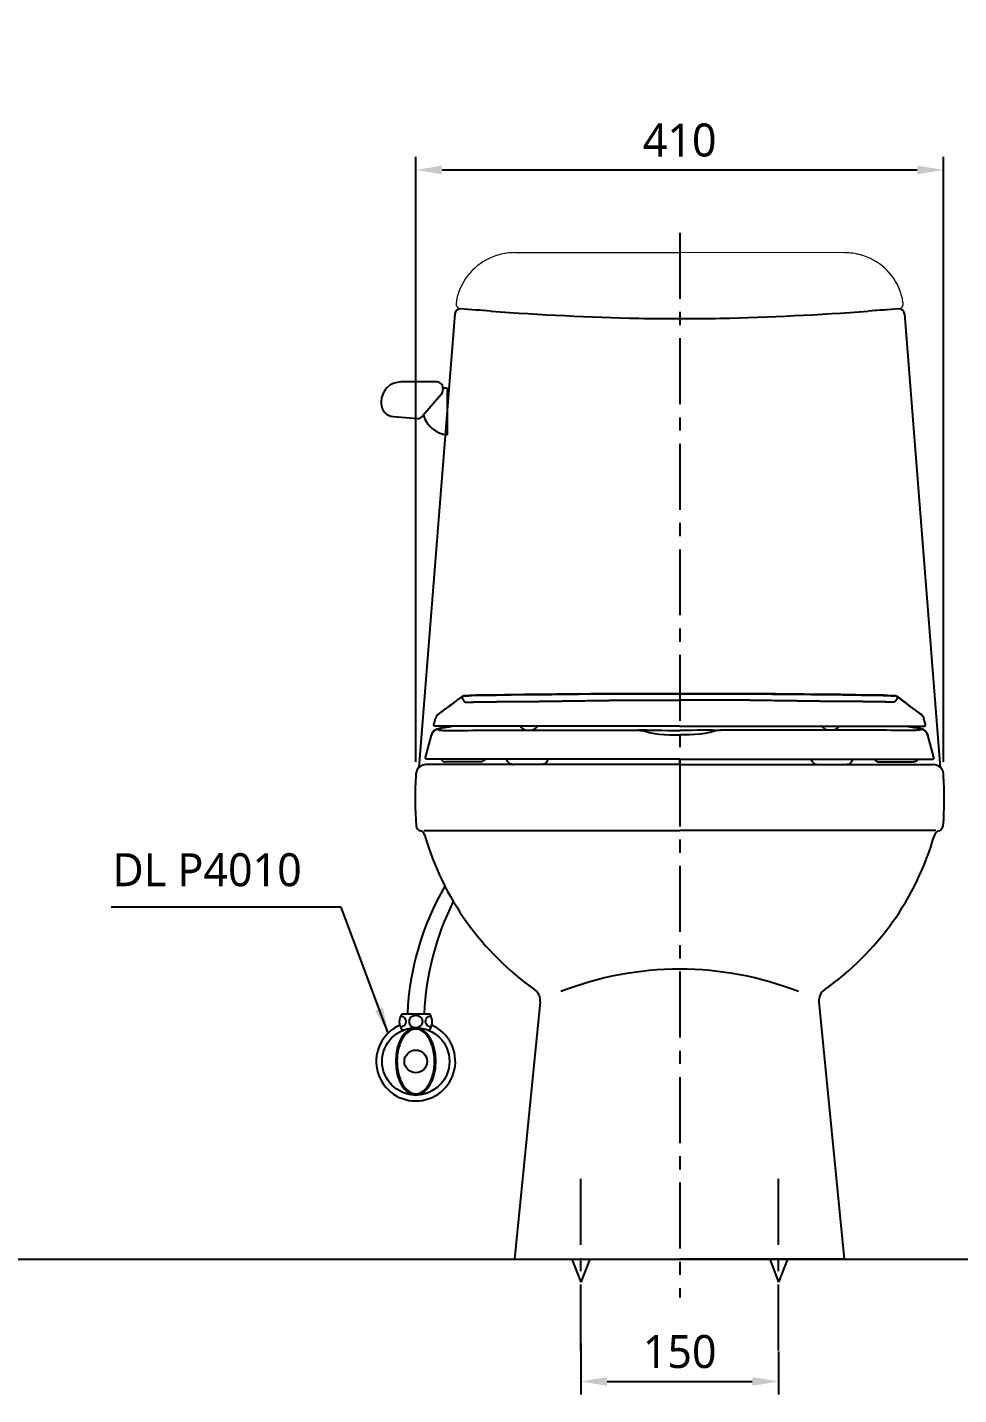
# Model space of a CAD drawing. Extents: x 2336 to 4524, y -14 to 2197.
# Drawn here: x 3430 to 4136, y 55 to 1091 of the extents above; entities that cross this region are included whole.
import ezdxf

# ---------------------------------------------------------------- set-up
doc = ezdxf.new("R2010")
doc.units = 0
doc.header["$LTSCALE"] = 20
doc.header["$MEASUREMENT"] = 0
doc.linetypes.add('CENTER', pattern=[2, 1.25, -0.25, 0.25, -0.25])
doc.layers.get('0').update_dxf_attribs({"linetype": 'CONTINUOUS'})
doc.layers.get('DEFPOINTS').update_dxf_attribs({"linetype": 'CONTINUOUS'})
for name, color, linetype in [('2', 2, 'CONTINUOUS'), ('3', 3, 'CONTINUOUS'), ('4', 4, 'CONTINUOUS'), ('6', 6, 'CONTINUOUS'), ('CEN', 1, 'CENTER'), ('CENTER', 2, 'CENTER'), ('FAUCET', 4, 'CONTINUOUS')]:
    doc.layers.add(name, color=color, linetype=linetype)
doc.styles.add('GHS', font='romans', dxfattribs={"bigfont": 'ghs'})
doc.styles.get("Standard").update_dxf_attribs({"font": 'NanumGothic.ttf'})
doc.dimstyles.new('ISO-25', dxfattribs={"dimtxt": 15, "dimasz": 15, "dimexe": 5, "dimexo": 0.625, "dimgap": 3, "dimtad": 1, "dimtxsty": 'Standard', "dimcen": 2.5, "dimadec": 0, "dimazin": 0, "dimtfac": 1, "dimtmove": 0, "dimatfit": 3, "dimfxl": 0, "dimarcsym": 0})
doc.dimstyles.get("Standard").update_dxf_attribs({"dimtxt": 0.18, "dimasz": 0.18, "dimexe": 0.18, "dimexo": 0.0625, "dimgap": 0.09, "dimtad": 0, "dimtih": 1, "dimtoh": 1, "dimdec": 4, "dimzin": 0, "dimdsep": 46, "dimtxsty": 'Standard', "dimcen": 0.09, "dimadec": 0, "dimazin": 0, "dimtfac": 1, "dimtdec": 4, "dimtofl": 0, "dimtmove": 0, "dimatfit": 3, "dimfxl": 0, "dimtolj": 1, "dimtzin": 0, "dimarcsym": 0})

# ---------------------------------------------------------------- blocks, each defined once
blk = doc.blocks.new('*D17')
at = {"color": 3, "lineweight": -2}
for p, q in [((3849.5, 93.9), (3849.5, 55.1)), ((3999.5, 87.7), (3999.5, 55.1)), ((3869.5, 65.1), (3979.5, 65.1))]:
    blk.add_line(p, q, dxfattribs=at)
at = {"color": 3}
for points in [[(3869.5, 68.4), (3869.5, 61.7), (3849.5, 65.1)], [(3979.5, 68.4), (3979.5, 61.7), (3999.5, 65.1)]]:
    blk.add_solid(points, dxfattribs=at)
at = {"layer": 'DEFPOINTS', "color": 0}
for p in [(3849.5, 103.9), (3999.5, 97.7), (3999.5, 65.1)]:
    blk.add_point(p, dxfattribs=at)
at = {"color": 2, "insert": (3924.5, 87.6), "char_height": 25, "attachment_point": 5}
blk.add_mtext('\\A1;150', dxfattribs=at)
blk = doc.blocks.new('*D23')
at = {"layer": '3', "color": 3, "lineweight": -2}
for p, q in [((3724.5, 534.7), (3724.5, 993.4)), ((4124.5, 534.7), (4124.5, 993.4)), ((3744.5, 983.4), (4104.5, 983.4))]:
    blk.add_line(p, q, dxfattribs=at)
at = {"layer": '3', "color": 3}
for points in [[(3744.5, 986.7), (3744.5, 980.1), (3724.5, 983.4)], [(4104.5, 986.7), (4104.5, 980.1), (4124.5, 983.4)]]:
    blk.add_solid(points, dxfattribs=at)
at = {"layer": 'DEFPOINTS', "color": 0}
for p in [(4124.5, 983.4), (3724.5, 524.7), (4124.5, 524.7)]:
    blk.add_point(p, dxfattribs=at)
at = {"layer": '3', "color": 2, "insert": (3924.5, 1005.9), "char_height": 25, "attachment_point": 5}
blk.add_mtext('\\A1;410', dxfattribs=at)

msp = doc.modelspace()

# ---------------------------------------------------------------- linework, layer by layer
at = {"linetype": 'Continuous', "lineweight": 0}
for p in [(3799.4, 920.7), (4049.5, 920.6)]:
    msp.add_line(p, (3924.5, 920.7), dxfattribs=at)
for p, q in [((3754.2, 874.4), (3726.9, 530.4)), ((4094.8, 874.4), (4122, 530.5)), ((3924.5, 532.7), (3732.5, 532.7)), ((3924.5, 532.7), (4116.5, 532.7)), ((3730.5, 482.7), (3924.5, 482.7)), ((4118.5, 482.7), (3924.5, 482.7)), ((3799.5, 157.7), (3818.9, 352.8)), ((4049.5, 157.7), (4030.1, 352.8)), ((3799.5, 157.7), (3924.5, 157.7)), ((3842.7, 157.7), (3849.5, 140.4)), ((3856.3, 157.7), (3849.5, 140.4)), ((4049.5, 157.7), (3924.5, 157.7)), ((3992.7, 157.7), (3999.5, 140.4)), ((4006.3, 157.7), (3999.5, 140.4))]:
    msp.add_line(p, q)
at = {"color": 2}
for p, q in [((3924.5, 586.4), (3924.5, 586.4)), ((3924.5, 581.8), (3924.5, 581.6))]:
    msp.add_line(p, q, dxfattribs=at)
for points in [[(3741, 570.3), (3741.3, 570.6), (3741.7, 570.9), (3742.1, 571.2), (3742.8, 571.7), (3743.7, 572.3), (3744.8, 573.2), (3746.1, 574.1), (3747.5, 575.2), (3749.1, 576.3), (3751, 577.8), (3753, 579.3), (3755.1, 580.8), (3757.2, 582.4), (3759.2, 583.8)], [(3759.3, 583.9), (3757.9, 582.9), (3756.5, 581.9), (3755.2, 580.9), (3753.9, 579.9), (3752.6, 579), (3751.3, 578), (3750.9, 577.7), (3750.5, 577.4), (3750.1, 577.1), (3749.7, 576.8), (3749.4, 576.6), (3749.2, 576.5), (3748.9, 576.3), (3748.6, 576), (3748.3, 575.8), (3748.1, 575.6), (3747.9, 575.5), (3747.6, 575.2), (3747.2, 574.9), (3746.8, 574.6), (3746.3, 574.3), (3745.8, 573.9), (3745.2, 573.5), (3744.8, 573.1), (3744.5, 572.9), (3744.3, 572.8), (3744, 572.5), (3743.6, 572.3), (3743.3, 572.1), (3743, 571.8), (3742.7, 571.6), (3742.6, 571.5), (3742.5, 571.5), (3742.4, 571.4), (3742.4, 571.3), (3742.3, 571.3), (3742.2, 571.2), (3742.1, 571.2), (3742.1, 571.2), (3742, 571.1), (3742, 571.1), (3741.9, 571), (3741.9, 571), (3741.9, 571), (3741.8, 571), (3741.8, 570.9), (3741.8, 570.9), (3741.8, 570.9), (3741.7, 570.9), (3741.7, 570.9), (3741.7, 570.8), (3741.7, 570.8), (3741.7, 570.8), (3741.7, 570.8)], [(3759.3, 583.9), (3759.2, 583.8)], [(3759.3, 583.9), (3759.5, 583.4), (3759.7, 582.9), (3759.9, 582.4), (3760.2, 582), (3760.3, 581.7), (3760.6, 581.4), (3760.8, 581.1), (3760.9, 580.9), (3761, 580.8), (3761.2, 580.7), (3761.3, 580.5), (3761.4, 580.4), (3761.5, 580.4), (3761.5, 580.3), (3761.6, 580.3), (3761.6, 580.3), (3761.7, 580.2), (3761.7, 580.2), (3761.8, 580.2), (3761.9, 580.1), (3761.9, 580.1), (3762, 580.1), (3762.1, 580), (3762.2, 580), (3762.3, 580), (3762.4, 580), (3762.5, 580), (3762.6, 580), (3762.6, 580), (3762.7, 580), (3762.8, 580), (3762.9, 580), (3763.1, 580), (3763.3, 580), (3763.4, 580), (3763.6, 580), (3763.7, 580), (3763.9, 580), (3764, 580), (3764, 580), (3764.1, 580), (3764.2, 580), (3764.2, 580), (3764.3, 580), (3764.4, 580.1), (3764.5, 580.1), (3764.6, 580.1), (3764.6, 580.1), (3764.6, 580.1), (3764.7, 580.1), (3764.7, 580.1), (3764.8, 580.1), (3764.8, 580.1), (3764.9, 580.1), (3765, 580.1), (3765.1, 580.1), (3765.3, 580.1), (3765.4, 580.1), (3765.5, 580.1), (3765.5, 580.1), (3765.6, 580.1), (3765.7, 580.1), (3765.8, 580.1), (3765.9, 580.1), (3766, 580.1), (3766.1, 580.1), (3766.2, 580.1), (3766.3, 580.1), (3766.4, 580.1), (3766.4, 580.1), (3766.5, 580.1), (3767.4, 580.1), (3767.5, 580.1), (3767.6, 580.1), (3767.7, 580.1), (3767.9, 580.1), (3768, 580.1), (3768.2, 580.1), (3768.3, 580.2), (3768.5, 580.2), (3768.7, 580.2), (3768.9, 580.2), (3769, 580.2), (3769.2, 580.2), (3769.3, 580.2), (3769.4, 580.2), (3769.7, 580.2), (3769.9, 580.2), (3770.1, 580.2), (3770.3, 580.2), (3770.4, 580.2), (3770.6, 580.2), (3770.8, 580.2), (3771.1, 580.2), (3771.4, 580.2), (3771.7, 580.2), (3771.9, 580.2), (3772.2, 580.2), (3772.4, 580.2), (3772.6, 580.2), (3773.2, 580.2), (3773.5, 580.2), (3773.5, 580.2), (3773.6, 580.2), (3773.6, 580.2), (3773.6, 580.2), (3773.6, 580.2), (3773.7, 580.2), (3773.7, 580.2), (3773.8, 580.2), (3773.8, 580.2), (3773.9, 580.2), (3774, 580.2), (3774.2, 580.2), (3774.3, 580.2), (3774.4, 580.2), (3774.5, 580.2), (3774.6, 580.2), (3774.7, 580.2), (3774.8, 580.2), (3774.9, 580.2), (3775, 580.2), (3775.1, 580.2), (3775.4, 580.2), (3775.5, 580.2), (3775.6, 580.2), (3775.7, 580.2), (3775.8, 580.2), (3776, 580.3), (3776.1, 580.3), (3776.2, 580.3), (3777.6, 580.3), (3779.3, 580.3), (3779.6, 580.3), (3779.9, 580.3), (3780.2, 580.3), (3780.6, 580.3), (3780.9, 580.3), (3781.2, 580.3), (3781.6, 580.3), (3782.7, 580.3), (3783.2, 580.3), (3783.3, 580.3), (3783.4, 580.3), (3783.4, 580.3), (3783.5, 580.3), (3783.6, 580.3), (3783.6, 580.3), (3783.8, 580.3), (3784.1, 580.3), (3784.4, 580.3), (3784.8, 580.3), (3785.4, 580.3), (3786, 580.4), (3786.7, 580.4), (3787.5, 580.4), (3788.5, 580.4), (3789.5, 580.4), (3790.7, 580.4), (3792, 580.4), (3793.9, 580.4), (3795.8, 580.4), (3797.6, 580.5), (3799.3, 580.5), (3801, 580.5), (3802.6, 580.5), (3804, 580.5), (3805.4, 580.5), (3806.7, 580.5)], [(3762, 584.7), (3761.7, 584.7)], [(3761.8, 584.7), (3764.2, 584.9), (3767, 585), (3769.9, 585.2), (3772.7, 585.2)], [(3924.5, 586.4), (3919.5, 586.4), (3914.1, 586.4), (3908.5, 586.4), (3902.5, 586.4), (3896.3, 586.4), (3889.7, 586.3), (3882.9, 586.3), (3875.5, 586.3), (3867.8, 586.2), (3859.8, 586.2), (3857, 586.2), (3854.2, 586.1), (3851.4, 586.1), (3848.1, 586.1), (3844.8, 586.1), (3841.5, 586), (3838.3, 586), (3831.3, 586), (3824.6, 585.9), (3818.2, 585.8), (3812.1, 585.7), (3806.3, 585.7), (3800.8, 585.6), (3795.6, 585.5), (3791.2, 585.5), (3787, 585.4), (3783, 585.4), (3779.3, 585.3), (3775.9, 585.2), (3772.7, 585.2)], [(3772.7, 585.2), (3779.2, 585.3), (3785.4, 585.4), (3791.3, 585.5), (3796.9, 585.6), (3802.2, 585.7), (3807.2, 585.7), (3811.8, 585.8), (3816.2, 585.8), (3820.2, 585.9), (3824, 585.9), (3827.5, 585.9), (3830.7, 586), (3833.7, 586), (3835.8, 586), (3837.7, 586), (3839.6, 586.1), (3841.8, 586.1), (3844.8, 586.1), (3848.1, 586.1), (3851.7, 586.2), (3855.6, 586.2), (3859.8, 586.2), (3864.3, 586.2), (3869, 586.3), (3874, 586.3), (3879.3, 586.3), (3885, 586.3), (3890.9, 586.4), (3897.2, 586.4), (3903.8, 586.4), (3910.7, 586.4), (3917.9, 586.4), (3924.5, 586.4)], [(3772.7, 585.2), (3772.7, 585.2)], [(3772.7, 585.2), (3772.7, 585.2), (3772.7, 585.2)], [(3806.7, 580.5), (3808.6, 580.6), (3810.6, 580.6), (3812.7, 580.6), (3815.8, 580.6), (3816.1, 580.6), (3816.5, 580.6), (3816.8, 580.6), (3817.2, 580.6), (3817.6, 580.6), (3818, 580.6), (3818.3, 580.7), (3819.9, 580.7), (3821.4, 580.7), (3823, 580.7), (3823.9, 580.7), (3824.6, 580.7), (3825.2, 580.7), (3825.6, 580.7), (3826, 580.7), (3826.5, 580.7), (3827, 580.7), (3827.6, 580.7), (3828.2, 580.7), (3828.8, 580.7), (3829.2, 580.7), (3829.5, 580.8), (3829.9, 580.8), (3830.3, 580.8), (3830.7, 580.8), (3831.1, 580.8), (3831.3, 580.8), (3831.6, 580.8), (3832, 580.8), (3832.3, 580.8), (3832.7, 580.8), (3832.9, 580.8), (3833.2, 580.8), (3833.4, 580.8), (3833.7, 580.8), (3834.1, 580.8), (3834.3, 580.8), (3834.6, 580.8), (3835.2, 580.8), (3835.8, 580.9), (3836.4, 580.9), (3836.9, 580.9), (3837.2, 580.9), (3837.5, 580.9), (3837.9, 580.9), (3838.3, 580.9), (3838.8, 580.9), (3839.4, 580.9), (3840, 580.9), (3840.4, 580.9), (3840.7, 580.9), (3841.1, 580.9), (3841.6, 581), (3842.1, 581), (3842.4, 581), (3842.8, 581), (3843.2, 581), (3843.8, 581), (3844.4, 581), (3844.9, 581), (3845.4, 581), (3845.7, 581), (3846, 581), (3846.1, 581), (3846.3, 581), (3846.3, 581), (3846.6, 581), (3846.9, 581), (3847.2, 581), (3848.4, 581.1), (3849.7, 581.1), (3851.1, 581.1), (3852.7, 581.1), (3854.5, 581.2), (3855.6, 581.2), (3856.7, 581.2), (3857.8, 581.2), (3858.8, 581.2), (3859.9, 581.2), (3863.2, 581.3), (3866.5, 581.3), (3869.4, 581.3), (3870.6, 581.3), (3870.9, 581.3), (3871.4, 581.4), (3872.1, 581.4), (3872.7, 581.4), (3877.2, 581.4), (3881.5, 581.4), (3885.8, 581.5), (3890, 581.5), (3894.1, 581.5), (3898, 581.5), (3901.9, 581.6), (3906.2, 581.6), (3910.3, 581.6), (3914.2, 581.6), (3917.8, 581.6), (3921.3, 581.6), (3924.5, 581.6)], [(3924.5, 586.4), (3929.5, 586.4), (3934.8, 586.4), (3940.5, 586.4), (3946.4, 586.4), (3952.7, 586.4), (3959.2, 586.3), (3966.1, 586.3), (3973.4, 586.3), (3981.1, 586.2), (3989.2, 586.2), (3991.9, 586.2), (3994.7, 586.1), (3997.6, 586.1), (4000.9, 586.1), (4004.2, 586.1), (4007.4, 586), (4010.6, 586), (4017.6, 586), (4024.4, 585.9), (4030.8, 585.8), (4036.9, 585.7), (4042.6, 585.7), (4048.1, 585.6), (4053.3, 585.5), (4057.8, 585.5), (4062, 585.4), (4066, 585.4), (4069.7, 585.3), (4073.1, 585.2), (4076.3, 585.2)], [(4076.2, 585.2), (4069.8, 585.3), (4063.6, 585.4), (4057.7, 585.5), (4052.1, 585.6), (4046.7, 585.7), (4041.8, 585.7), (4037.2, 585.8), (4032.8, 585.8), (4028.7, 585.9), (4024.9, 585.9), (4021.4, 585.9), (4018.2, 586), (4015.3, 586), (4013.2, 586), (4011.3, 586), (4009.3, 586.1), (4007.2, 586.1), (4004.2, 586.1), (4000.8, 586.1), (3997.2, 586.2), (3993.3, 586.2), (3989.1, 586.2), (3984.7, 586.2), (3980, 586.3), (3975, 586.3), (3969.7, 586.3), (3964, 586.3), (3958, 586.4), (3951.7, 586.4), (3945.1, 586.4), (3938.2, 586.4), (3931.1, 586.4), (3924.5, 586.4)], [(4042.3, 580.5), (4040.4, 580.6), (4038.4, 580.6), (4036.2, 580.6), (4033.2, 580.6), (4032.8, 580.6), (4032.5, 580.6), (4032.1, 580.6), (4031.7, 580.6), (4031.4, 580.6), (4031, 580.6), (4030.6, 580.7), (4029, 580.7), (4027.5, 580.7), (4026, 580.7), (4025.1, 580.7), (4024.3, 580.7), (4023.8, 580.7), (4023.3, 580.7), (4022.9, 580.7), (4022.5, 580.7), (4022, 580.7), (4021.4, 580.7), (4020.7, 580.7), (4020.2, 580.7), (4019.8, 580.7), (4019.5, 580.8), (4019.1, 580.8), (4018.6, 580.8), (4018.2, 580.8), (4017.9, 580.8), (4017.6, 580.8), (4017.3, 580.8), (4017, 580.8), (4016.6, 580.8), (4016.3, 580.8), (4016, 580.8), (4015.8, 580.8), (4015.5, 580.8), (4015.2, 580.8), (4014.9, 580.8), (4014.7, 580.8), (4014.3, 580.8), (4013.8, 580.8), (4013.2, 580.9), (4012.6, 580.9), (4012.1, 580.9), (4011.8, 580.9), (4011.4, 580.9), (4011.1, 580.9), (4010.6, 580.9), (4010.1, 580.9), (4009.5, 580.9), (4009, 580.9), (4008.6, 580.9), (4008.3, 580.9), (4007.9, 580.9), (4007.4, 581), (4006.8, 581), (4006.5, 581), (4006.2, 581), (4005.8, 581), (4005.2, 581), (4004.6, 581), (4004, 581), (4003.6, 581), (4003.2, 581), (4003, 581), (4002.8, 581), (4002.7, 581), (4002.7, 581), (4002.4, 581), (4002, 581), (4001.7, 581), (4000.6, 581.1), (3999.3, 581.1), (3997.8, 581.1), (3996.2, 581.1), (3994.4, 581.2), (3993.4, 581.2), (3992.3, 581.2), (3991.2, 581.2), (3990.1, 581.2), (3989.1, 581.2), (3985.7, 581.3), (3982.4, 581.3), (3979.6, 581.3), (3978.3, 581.3), (3978.1, 581.3), (3977.5, 581.4), (3976.9, 581.4), (3976.2, 581.4), (3971.8, 581.4), (3967.4, 581.4), (3963.2, 581.5), (3959, 581.5), (3954.9, 581.5), (3950.9, 581.5), (3947.1, 581.6), (3942.8, 581.6), (3938.7, 581.6), (3934.8, 581.6), (3931.1, 581.6), (3927.7, 581.6), (3924.5, 581.6)], [(4089.6, 583.9), (4089.4, 583.4), (4089.2, 582.9), (4089, 582.4), (4088.8, 582), (4088.6, 581.7), (4088.4, 581.4), (4088.2, 581.1), (4088.1, 580.9), (4087.9, 580.8), (4087.8, 580.7), (4087.7, 580.5), (4087.6, 580.4), (4087.5, 580.4), (4087.4, 580.3), (4087.4, 580.3), (4087.3, 580.3), (4087.3, 580.2), (4087.2, 580.2), (4087.2, 580.2), (4087.1, 580.1), (4087, 580.1), (4086.9, 580.1), (4086.8, 580), (4086.8, 580), (4086.7, 580), (4086.6, 580), (4086.5, 580), (4086.4, 580), (4086.3, 580), (4086.2, 580), (4086.1, 580), (4086, 580), (4085.9, 580), (4085.7, 580), (4085.5, 580), (4085.4, 580), (4085.2, 580), (4085, 580), (4085, 580), (4084.9, 580), (4084.9, 580), (4084.8, 580), (4084.7, 580), (4084.6, 580), (4084.5, 580.1), (4084.4, 580.1), (4084.4, 580.1), (4084.3, 580.1), (4084.3, 580.1), (4084.3, 580.1), (4084.2, 580.1), (4084.2, 580.1), (4084.1, 580.1), (4084, 580.1), (4083.9, 580.1), (4083.8, 580.1), (4083.7, 580.1), (4083.6, 580.1), (4083.5, 580.1), (4083.4, 580.1), (4083.3, 580.1), (4083.2, 580.1), (4083.1, 580.1), (4083, 580.1), (4082.9, 580.1), (4082.8, 580.1), (4082.7, 580.1), (4082.7, 580.1), (4082.6, 580.1), (4082.5, 580.1), (4082.4, 580.1), (4081.6, 580.1), (4081.4, 580.1), (4081.3, 580.1), (4081.2, 580.1), (4081.1, 580.1), (4080.9, 580.1), (4080.8, 580.1), (4080.6, 580.2), (4080.4, 580.2), (4080.3, 580.2), (4080.1, 580.2), (4079.9, 580.2), (4079.8, 580.2), (4079.7, 580.2), (4079.5, 580.2), (4079.3, 580.2), (4079.1, 580.2), (4078.9, 580.2), (4078.7, 580.2), (4078.5, 580.2), (4078.3, 580.2), (4078.2, 580.2), (4077.9, 580.2), (4077.6, 580.2), (4077.3, 580.2), (4077, 580.2), (4076.8, 580.2), (4076.6, 580.2), (4076.4, 580.2), (4075.7, 580.2), (4075.5, 580.2), (4075.4, 580.2), (4075.4, 580.2), (4075.4, 580.2), (4075.3, 580.2), (4075.3, 580.2), (4075.3, 580.2), (4075.2, 580.2), (4075.2, 580.2), (4075.1, 580.2), (4075, 580.2), (4074.9, 580.2), (4074.8, 580.2), (4074.7, 580.2), (4074.6, 580.2), (4074.5, 580.2), (4074.4, 580.2), (4074.3, 580.2), (4074.2, 580.2), (4074.1, 580.2), (4074, 580.2), (4073.8, 580.2), (4073.6, 580.2), (4073.4, 580.2), (4073.3, 580.2), (4073.2, 580.2), (4073.1, 580.2), (4073, 580.3), (4072.9, 580.3), (4072.8, 580.3), (4071.3, 580.3), (4069.6, 580.3), (4069.3, 580.3), (4069, 580.3), (4068.7, 580.3), (4068.4, 580.3), (4068, 580.3), (4067.7, 580.3), (4067.4, 580.3), (4066.2, 580.3), (4065.7, 580.3), (4065.6, 580.3), (4065.6, 580.3), (4065.5, 580.3), (4065.4, 580.3), (4065.4, 580.3), (4065.3, 580.3), (4065.1, 580.3), (4064.9, 580.3), (4064.5, 580.3), (4064.1, 580.3), (4063.6, 580.3), (4063, 580.4), (4062.3, 580.4), (4061.4, 580.4), (4060.5, 580.4), (4059.4, 580.4), (4058.2, 580.4), (4056.9, 580.4), (4055, 580.4), (4053.2, 580.4), (4051.4, 580.5), (4049.6, 580.5), (4047.9, 580.5), (4046.4, 580.5), (4044.9, 580.5), (4043.5, 580.5), (4042.3, 580.5)], [(4076.3, 585.2), (4076.2, 585.2)], [(4087.2, 584.7), (4084.7, 584.9), (4081.9, 585), (4079.1, 585.2), (4076.3, 585.2)], [(4076.3, 585.2), (4076.3, 585.2), (4076.3, 585.2)], [(4087, 584.7), (4087.3, 584.7)], [(4089.6, 583.9), (4089.8, 583.8)], [(4089.6, 583.9), (4091, 582.9), (4092.4, 581.9), (4093.8, 580.9), (4095.1, 579.9), (4096.4, 579), (4097.7, 578), (4098.1, 577.7), (4098.5, 577.4), (4098.9, 577.1), (4099.3, 576.8), (4099.5, 576.6), (4099.7, 576.5), (4100, 576.3), (4100.4, 576), (4100.6, 575.8), (4100.9, 575.6), (4101, 575.5), (4101.4, 575.2), (4101.8, 574.9), (4102.2, 574.6), (4102.7, 574.3), (4103.1, 573.9), (4103.7, 573.5), (4104.2, 573.1), (4104.5, 572.9), (4104.6, 572.8), (4105, 572.5), (4105.3, 572.3), (4105.6, 572.1), (4106, 571.8), (4106.2, 571.6), (4106.3, 571.5), (4106.4, 571.5), (4106.5, 571.4), (4106.6, 571.3), (4106.7, 571.3), (4106.7, 571.2), (4106.8, 571.2), (4106.9, 571.2), (4106.9, 571.1), (4107, 571.1), (4107, 571), (4107.1, 571), (4107.1, 571), (4107.1, 571), (4107.1, 570.9), (4107.2, 570.9), (4107.2, 570.9), (4107.2, 570.9), (4107.3, 570.9), (4107.3, 570.8), (4107.3, 570.8), (4107.3, 570.8), (4107.3, 570.8)], [(4107.9, 570.3), (4107.6, 570.6), (4107.3, 570.9), (4106.8, 571.2), (4106.2, 571.7), (4105.3, 572.3), (4104.2, 573.2), (4102.9, 574.1), (4101.4, 575.2), (4099.9, 576.3), (4098, 577.8), (4096, 579.3), (4093.9, 580.8), (4091.8, 582.4), (4089.8, 583.8)], [(3741.7, 570.8), (3741, 570.3), (3740.4, 569.6), (3740.1, 569.3)], [(3740.4, 569.6), (3740.4, 569.6), (3740.7, 570), (3741, 570.3), (3741, 570.3)], [(4107.3, 570.8), (4108, 570.3), (4108.6, 569.6), (4108.8, 569.3)], [(4108.6, 569.6), (4108.6, 569.6), (4108.3, 570), (4108, 570.3), (4107.9, 570.3)], [(3741.6, 559.7), (3740.8, 559.5), (3739.9, 559.2), (3739.1, 558.8), (3738.3, 558.2), (3737.7, 557.5), (3737.1, 556.7), (3736.7, 555.9), (3736.4, 555)], [(3736.5, 555.1), (3736.6, 555.2), (3736.9, 556), (3737.2, 556.7), (3737.6, 557.3), (3738.1, 557.8), (3738.5, 558.3), (3738.9, 558.6), (3739.3, 558.9), (3739.7, 559.1), (3740, 559.2), (3740.3, 559.4), (3740.6, 559.5), (3741.1, 559.6), (3741.6, 559.8), (3742.1, 559.9), (3742.7, 560), (3742.9, 560.1)], [(3738.2, 563), (3738.3, 563.2), (3738.3, 563.4), (3738.4, 563.6), (3738.4, 563.7), (3738.5, 563.9), (3738.5, 564.1), (3738.6, 564.2), (3738.6, 564.4), (3738.7, 564.6), (3738.7, 564.7), (3738.7, 564.8), (3738.7, 564.9), (3738.7, 564.9), (3738.8, 565), (3738.8, 565), (3738.8, 565), (3738.8, 565.1), (3738.8, 565.1), (3738.9, 565.3), (3738.9, 565.5), (3738.9, 565.7), (3739, 565.9), (3739.1, 566.1), (3739.1, 566.4), (3739.2, 566.7), (3739.3, 567), (3739.4, 567.3), (3739.4, 567.5)], [(3738.7, 561.9), (3738.5, 562.1), (3738.3, 562.4), (3738.2, 562.7), (3738.2, 563.1)], [(3924.5, 561.8), (3920, 561.8), (3915.9, 561.8), (3912, 561.8), (3908.5, 561.8), (3905.3, 561.8), (3902.3, 561.8), (3899.7, 561.8), (3897.5, 561.8), (3895.6, 561.8), (3893.9, 561.8), (3892.1, 561.8), (3890.4, 561.8), (3888.6, 561.8), (3882.5, 561.8), (3876.4, 561.8), (3870.3, 561.8), (3864.4, 561.8), (3858.6, 561.8), (3852.9, 561.8), (3847.4, 561.8), (3842, 561.8), (3836.8, 561.8), (3831.8, 561.8), (3827, 561.8), (3822.4, 561.8), (3818, 561.8), (3813.7, 561.8), (3809.6, 561.8), (3805.6, 561.8), (3801.7, 561.8), (3796.7, 561.8), (3791.9, 561.8), (3787.4, 561.8), (3782.7, 561.8), (3778.3, 561.8), (3774, 561.8), (3770.1, 561.8), (3766.3, 561.8), (3762.8, 561.8), (3759.5, 561.8), (3756.5, 561.8), (3753.7, 561.8), (3751.2, 561.8), (3749, 561.8), (3747, 561.8), (3745.5, 561.8), (3744.2, 561.8), (3743, 561.8), (3742.2, 561.8), (3741.6, 561.8), (3741.1, 561.8), (3740.4, 561.8), (3739.8, 561.8), (3739.4, 561.8), (3739.3, 561.8), (3739.3, 561.8), (3739.2, 561.8), (3739.1, 561.8), (3739.1, 561.8), (3739.1, 561.8), (3739, 561.8), (3739, 561.8), (3739, 561.8), (3738.9, 561.8), (3738.9, 561.8), (3738.9, 561.8), (3738.8, 561.9), (3738.8, 561.9), (3738.7, 561.9)], [(3739.5, 567.7), (3739.5, 567.6), (3739.5, 567.6), (3739.5, 567.6), (3739.4, 567.5), (3739.4, 567.5), (3739.4, 567.5), (3739.4, 567.5), (3739.4, 567.5), (3739.4, 567.5), (3739.4, 567.5), (3739.4, 567.5), (3739.4, 567.5), (3739.4, 567.5), (3739.4, 567.5), (3739.4, 567.5), (3739.4, 567.5), (3739.4, 567.5), (3739.4, 567.5), (3739.4, 567.5), (3739.4, 567.5), (3739.4, 567.5), (3739.4, 567.5), (3739.4, 567.5), (3739.4, 567.5), (3739.4, 567.5), (3739.4, 567.5), (3739.4, 567.5)], [(3739.6, 567.9), (3739.5, 567.7)], [(3739.6, 567.9), (3739.5, 567.8), (3739.5, 567.8)], [(3739.5, 567.7), (3739.5, 567.7), (3739.5, 567.7), (3739.5, 567.7)], [(3740.1, 569.3), (3739.9, 568.8), (3739.6, 567.9)], [(3740.1, 569.3), (3740.1, 569.3), (3740.4, 569.6)], [(3752, 561.8), (3751.7, 561.7), (3750.9, 561.6), (3750.4, 561.5), (3749.7, 561.4), (3749.5, 561.3), (3749.2, 561.3), (3749, 561.3), (3748.8, 561.2), (3748.6, 561.2), (3748.4, 561.2), (3748.2, 561.1), (3747.6, 561), (3747.1, 560.9), (3746.4, 560.8), (3745.7, 560.7), (3744.9, 560.5), (3744.3, 560.4), (3743.8, 560.3), (3743.2, 560.1), (3742.8, 560.1), (3742.6, 560), (3742.4, 560), (3742.1, 559.9), (3741.9, 559.8), (3741.8, 559.8), (3741.7, 559.8), (3741.7, 559.8), (3741.6, 559.7), (3741.6, 559.7), (3741.6, 559.7)], [(3741.6, 559.7), (3741.6, 559.3), (3741.6, 559.2), (3741.7, 559.1), (3741.8, 559), (3742.1, 558.9), (3742.7, 558.8), (3743, 558.8), (3743.3, 558.7), (3743.7, 558.7), (3744.2, 558.7), (3744.7, 558.7), (3745.5, 558.6), (3746.5, 558.6), (3747.8, 558.6), (3749.3, 558.6), (3751.1, 558.6), (3753.2, 558.6), (3755.5, 558.6), (3758.2, 558.6), (3761.1, 558.6), (3764.3, 558.6), (3767.7, 558.7), (3771.4, 558.7), (3775.4, 558.7), (3779.2, 558.7), (3783.3, 558.7), (3787.5, 558.7), (3792, 558.7), (3796.7, 558.7), (3801.6, 558.7), (3805.4, 558.7), (3809.3, 558.7), (3813.4, 558.7), (3817.6, 558.7), (3822, 558.7), (3826.5, 558.7), (3831.2, 558.7), (3836, 558.7), (3841.1, 558.7), (3845.8, 558.7), (3850.7, 558.7), (3855.7, 558.7), (3860.8, 558.7), (3866, 558.7), (3871.3, 558.7), (3876.7, 558.7), (3882.1, 558.7), (3887.7, 558.7), (3893.3, 558.7)], [(3742.9, 560.1), (3743.3, 560.2), (3744.4, 560.4), (3745.8, 560.7), (3746.7, 560.8), (3747.8, 561), (3748.8, 561.2), (3749.9, 561.4), (3751, 561.6), (3752.1, 561.8)], [(3924.5, 561.8), (3928.9, 561.8), (3933.1, 561.8), (3936.9, 561.8), (3940.5, 561.8), (3943.7, 561.8), (3946.6, 561.8), (3949.3, 561.8), (3951.4, 561.8), (3953.3, 561.8), (3955.1, 561.8), (3956.8, 561.8), (3958.6, 561.8), (3960.4, 561.8), (3966.5, 561.8), (3972.6, 561.8), (3978.6, 561.8), (3984.6, 561.8), (3990.4, 561.8), (3996, 561.8), (4001.5, 561.8), (4006.9, 561.8), (4012.1, 561.8), (4017.1, 561.8), (4021.9, 561.8), (4026.6, 561.8), (4031, 561.8), (4035.2, 561.8), (4039.4, 561.8), (4043.4, 561.8), (4047.3, 561.8), (4052.2, 561.8), (4057, 561.8), (4061.6, 561.8), (4066.3, 561.8), (4070.7, 561.8), (4074.9, 561.8), (4078.9, 561.8), (4082.6, 561.8), (4086.2, 561.8), (4089.4, 561.8), (4092.5, 561.8), (4095.2, 561.8), (4097.7, 561.8), (4100, 561.8), (4101.9, 561.8), (4103.5, 561.8), (4104.8, 561.8), (4105.9, 561.8), (4106.8, 561.8), (4107.4, 561.8), (4107.8, 561.8), (4108.6, 561.8), (4109.1, 561.8), (4109.6, 561.8), (4109.6, 561.8), (4109.7, 561.8), (4109.8, 561.8), (4109.8, 561.8), (4109.8, 561.8), (4109.9, 561.8), (4109.9, 561.8), (4109.9, 561.8), (4110, 561.8), (4110, 561.8), (4110, 561.8), (4110.1, 561.8), (4110.1, 561.9), (4110.2, 561.9), (4110.2, 561.9)], [(4107.4, 559.7), (4107.4, 559.3), (4107.3, 559.2), (4107.3, 559.1), (4107.2, 559), (4106.9, 558.9), (4106.3, 558.8), (4106, 558.8), (4105.6, 558.7), (4105.2, 558.7), (4104.8, 558.7), (4104.2, 558.7), (4103.4, 558.6), (4102.4, 558.6), (4101.2, 558.6), (4099.6, 558.6), (4097.8, 558.6), (4095.8, 558.6), (4093.4, 558.6), (4090.8, 558.6), (4087.9, 558.6), (4084.7, 558.6), (4081.2, 558.7), (4077.5, 558.7), (4073.6, 558.7), (4069.7, 558.7), (4065.7, 558.7), (4061.4, 558.7), (4056.9, 558.7), (4052.3, 558.7), (4047.4, 558.7), (4043.6, 558.7), (4039.6, 558.7), (4035.5, 558.7), (4031.3, 558.7), (4027, 558.7), (4022.5, 558.7), (4017.8, 558.7), (4012.9, 558.7), (4007.9, 558.7), (4003.1, 558.7), (3998.3, 558.7), (3993.3, 558.7), (3988.2, 558.7), (3983, 558.7), (3977.7, 558.7), (3972.3, 558.7), (3966.8, 558.7), (3961.3, 558.7), (3955.7, 558.7)], [(4106, 560.1), (4105.7, 560.2), (4104.5, 560.4), (4103.2, 560.7), (4102.2, 560.8), (4101.2, 561), (4100.1, 561.2), (4099.1, 561.4), (4097.9, 561.6), (4096.9, 561.8)], [(4096.9, 561.8), (4097.2, 561.7), (4098, 561.6), (4098.6, 561.5), (4099.2, 561.4), (4099.5, 561.3), (4099.7, 561.3), (4099.9, 561.3), (4100.1, 561.2), (4100.4, 561.2), (4100.6, 561.2), (4100.8, 561.1), (4101.4, 561), (4101.9, 560.9), (4102.5, 560.8), (4103.2, 560.7), (4104.1, 560.5), (4104.7, 560.4), (4105.1, 560.3), (4105.8, 560.1), (4106.1, 560.1), (4106.4, 560), (4106.6, 560), (4106.8, 559.9), (4107.1, 559.8), (4107.2, 559.8), (4107.2, 559.8), (4107.3, 559.8), (4107.3, 559.7), (4107.3, 559.7), (4107.4, 559.7)], [(4112.4, 555.1), (4112.4, 555.2), (4112.1, 556), (4111.8, 556.7), (4111.3, 557.3), (4110.9, 557.8), (4110.4, 558.3), (4110, 558.6), (4109.6, 558.9), (4109.3, 559.1), (4108.9, 559.2), (4108.6, 559.4), (4108.4, 559.5), (4107.9, 559.6), (4107.4, 559.8), (4106.8, 559.9), (4106.3, 560), (4106, 560.1)], [(4107.4, 559.7), (4108.2, 559.5), (4109, 559.2), (4109.9, 558.8), (4110.6, 558.2), (4111.3, 557.5), (4111.9, 556.7), (4112.3, 555.9), (4112.6, 555)], [(4108.8, 569.3), (4108.8, 569.3), (4108.6, 569.6)], [(4108.8, 569.3), (4109.1, 568.8), (4109.4, 567.9)], [(4109.4, 567.9), (4109.5, 567.7)], [(4109.4, 567.9), (4109.4, 567.8), (4109.4, 567.8)], [(4109.5, 567.7), (4109.5, 567.6), (4109.5, 567.6), (4109.5, 567.6), (4109.5, 567.5), (4109.5, 567.5), (4109.5, 567.5), (4109.5, 567.5), (4109.5, 567.5), (4109.5, 567.5), (4109.5, 567.5), (4109.5, 567.5), (4109.5, 567.5), (4109.5, 567.5), (4109.5, 567.5), (4109.5, 567.5), (4109.5, 567.5), (4109.5, 567.5), (4109.5, 567.5), (4109.5, 567.5), (4109.5, 567.5), (4109.5, 567.5), (4109.5, 567.5), (4109.5, 567.5), (4109.5, 567.5), (4109.5, 567.5), (4109.5, 567.5), (4109.5, 567.5)], [(4109.5, 567.7), (4109.5, 567.7), (4109.5, 567.7), (4109.5, 567.7)], [(4110.7, 563), (4110.7, 563.2), (4110.6, 563.4), (4110.6, 563.6), (4110.5, 563.7), (4110.5, 563.9), (4110.4, 564.1), (4110.4, 564.2), (4110.3, 564.4), (4110.3, 564.6), (4110.3, 564.7), (4110.2, 564.8), (4110.2, 564.9), (4110.2, 564.9), (4110.2, 565), (4110.2, 565), (4110.2, 565), (4110.2, 565.1), (4110.1, 565.1), (4110.1, 565.3), (4110.1, 565.5), (4110, 565.7), (4109.9, 565.9), (4109.9, 566.1), (4109.8, 566.4), (4109.7, 566.7), (4109.6, 567), (4109.6, 567.3), (4109.5, 567.5)], [(4110.2, 561.9), (4110.5, 562.1), (4110.7, 562.4), (4110.7, 562.7), (4110.7, 563.1)], [(3731.8, 538.1), (3736.4, 555)], [(3736.4, 555), (3736.3, 554.9), (3736.3, 554.8)], [(3736.5, 555.1), (3736.5, 555.1), (3736.4, 555)], [(3893.3, 558.7), (3894, 558.7), (3894.9, 558.6), (3895.9, 558.5), (3897.1, 558.3), (3898.3, 558), (3899, 557.8), (3899.5, 557.7), (3900, 557.5), (3900.6, 557.3), (3901.2, 557.1), (3901.7, 556.9)], [(3899.6, 558.7), (3898.2, 558.7), (3895.7, 558.7), (3893.3, 558.7)], [(3899.6, 558.7), (3902.4, 558.7), (3906.7, 558.7), (3911.1, 558.7), (3915.6, 558.6), (3920.1, 558.6), (3924.5, 558.6)], [(3899.9, 558.7), (3899.6, 558.7)], [(3901.7, 556.9), (3905.4, 556.2), (3909.1, 555.8), (3912.9, 555.5), (3916.7, 555.3), (3920.6, 555.2), (3924.5, 555.2)], [(3949.4, 558.7), (3946.6, 558.7), (3942.3, 558.7), (3937.8, 558.7), (3933.4, 558.6), (3928.8, 558.6), (3924.5, 558.6)], [(3947.2, 556.9), (3943.6, 556.2), (3939.9, 555.8), (3936.1, 555.5), (3932.2, 555.3), (3928.4, 555.2), (3924.5, 555.2)], [(3955.7, 558.7), (3954.9, 558.7), (3954, 558.6), (3953, 558.5), (3951.9, 558.3), (3950.6, 558), (3950, 557.8), (3949.4, 557.7), (3948.9, 557.5), (3948.3, 557.3), (3947.7, 557.1), (3947.2, 556.9)], [(3949, 558.7), (3949.4, 558.7)], [(3949.4, 558.7), (3950.8, 558.7), (3953.2, 558.7), (3955.7, 558.7)], [(4112.4, 555.1), (4112.4, 555.1), (4112.6, 555)], [(4112.6, 555), (4112.6, 554.9), (4112.6, 554.8)], [(4117.1, 538.1), (4112.6, 555)], [(3732.3, 536.9), (3732.1, 537.1), (3731.9, 537.4), (3731.8, 537.7), (3731.8, 538.1)], [(3924.5, 536.8), (3923.5, 536.8), (3919.7, 536.8), (3916.2, 536.8), (3912.9, 536.8), (3909.9, 536.8), (3907.1, 536.8), (3904.5, 536.8), (3902.2, 536.8), (3900.1, 536.8), (3898.2, 536.8), (3896.4, 536.8), (3894.6, 536.8), (3892.7, 536.8), (3890.9, 536.8), (3885.8, 536.8), (3880.6, 536.8), (3875.5, 536.8), (3870.5, 536.8), (3865.5, 536.8), (3860, 536.8), (3854.7, 536.8), (3849.4, 536.8), (3844.3, 536.8), (3839.2, 536.8), (3834.4, 536.8), (3829.7, 536.8), (3825.2, 536.8), (3820.8, 536.8), (3816.5, 536.8), (3812.4, 536.8), (3808.5, 536.8), (3804.6, 536.8), (3800.9, 536.8), (3796.2, 536.8), (3791.6, 536.8), (3787.2, 536.8), (3782.4, 536.8), (3777.8, 536.8), (3773.4, 536.8), (3769.2, 536.8), (3765.3, 536.8), (3761.6, 536.8), (3757.7, 536.8), (3754.1, 536.8), (3750.8, 536.8), (3747.8, 536.8), (3745.1, 536.8), (3742.7, 536.8), (3740.7, 536.8), (3739, 536.8), (3737.5, 536.8), (3736.4, 536.8), (3735.5, 536.8), (3734.9, 536.8), (3734.4, 536.8), (3734, 536.8), (3733.7, 536.8), (3733.4, 536.8), (3733.1, 536.8), (3733, 536.8), (3732.9, 536.8), (3732.8, 536.8), (3732.8, 536.8), (3732.8, 536.8), (3732.7, 536.8), (3732.7, 536.8), (3732.7, 536.8), (3732.7, 536.8), (3732.7, 536.8), (3732.6, 536.8), (3732.6, 536.8), (3732.6, 536.8), (3732.5, 536.8), (3732.5, 536.8), (3732.5, 536.8), (3732.4, 536.9), (3732.4, 536.9), (3732.4, 536.9), (3732.3, 536.9)], [(3732.4, 536.8), (3732.4, 536.8), (3732.4, 536.9)], [(3744.4, 535.8), (3745, 535.3), (3745.7, 535), (3746.4, 534.8)], [(3746.4, 534.8), (3746.5, 534.8)], [(3746.5, 534.8), (3746.7, 534.8)], [(3746.7, 534.8), (3747.1, 534.8)], [(3773.1, 534.8), (3772.8, 534.8)], [(3774.4, 534.9), (3774.2, 534.8), (3773.9, 534.8), (3773.5, 534.8), (3773.1, 534.8)], [(3776.2, 535.8), (3776.1, 535.7), (3775.6, 535.4), (3775, 535.1), (3774.4, 534.9)], [(3777.2, 536.8), (3777, 536.6), (3776.1, 535.7)], [(3794.9, 534), (3794.7, 534.3), (3794.1, 534.9), (3793.7, 535.7), (3793.2, 536.6), (3793.1, 536.8)], [(3794.9, 534), (3794.9, 534.1)], [(3797, 532.9), (3796.3, 533.1), (3795.7, 533.3), (3795.2, 533.7), (3794.9, 534.1)], [(3797, 532.9), (3797.4, 532.8), (3797.8, 532.8)], [(3798, 532.8), (3797.9, 532.8), (3797.5, 532.8), (3797, 532.9)], [(3797.8, 532.8), (3797.7, 532.8)], [(3823.3, 534.2), (3822.7, 533.6), (3822, 533.1), (3821.1, 532.9), (3820.3, 532.8)], [(3924.5, 536.8), (3925.4, 536.8), (3929.2, 536.8), (3932.8, 536.8), (3936.1, 536.8), (3939.1, 536.8), (3941.9, 536.8), (3944.4, 536.8), (3946.7, 536.8), (3948.8, 536.8), (3950.7, 536.8), (3952.5, 536.8), (3954.4, 536.8), (3956.2, 536.8), (3958.1, 536.8), (3963.2, 536.8), (3968.3, 536.8), (3973.4, 536.8), (3978.5, 536.8), (3983.4, 536.8), (3988.9, 536.8), (3994.3, 536.8), (3999.5, 536.8), (4004.7, 536.8), (4009.7, 536.8), (4014.5, 536.8), (4019.2, 536.8), (4023.7, 536.8), (4028.1, 536.8), (4032.4, 536.8), (4036.5, 536.8), (4040.5, 536.8), (4044.3, 536.8), (4048, 536.8), (4052.8, 536.8), (4057.3, 536.8), (4061.7, 536.8), (4066.6, 536.8), (4071.2, 536.8), (4075.6, 536.8), (4079.7, 536.8), (4083.7, 536.8), (4087.4, 536.8), (4091.3, 536.8), (4094.9, 536.8), (4098.2, 536.8), (4101.2, 536.8), (4103.9, 536.8), (4106.3, 536.8), (4108.3, 536.8), (4110, 536.8), (4111.4, 536.8), (4112.6, 536.8), (4113.4, 536.8), (4114.1, 536.8), (4114.5, 536.8), (4114.9, 536.8), (4115.3, 536.8), (4115.6, 536.8), (4115.9, 536.8), (4116, 536.8), (4116.1, 536.8), (4116.1, 536.8), (4116.2, 536.8), (4116.2, 536.8), (4116.2, 536.8), (4116.2, 536.8), (4116.2, 536.8), (4116.3, 536.8), (4116.3, 536.8), (4116.3, 536.8), (4116.3, 536.8), (4116.4, 536.8), (4116.4, 536.8), (4116.5, 536.8), (4116.5, 536.8), (4116.5, 536.9), (4116.6, 536.9), (4116.6, 536.9), (4116.6, 536.9)], [(4025.6, 534.2), (4026.2, 533.6), (4027, 533.1), (4027.8, 532.9), (4028.7, 532.8)], [(4050.9, 532.8), (4051, 532.8), (4051.5, 532.8), (4052, 532.9)], [(4052, 532.9), (4051.6, 532.8), (4051.1, 532.8)], [(4051.1, 532.8), (4051.3, 532.8)], [(4052, 532.9), (4052.6, 533.1), (4053.2, 533.3), (4053.8, 533.7), (4054.1, 534.1)], [(4054.1, 534), (4054.3, 534.3), (4054.8, 534.9), (4055.3, 535.7), (4055.7, 536.6), (4055.8, 536.8)], [(4054.1, 534), (4054.1, 534.1)], [(4071.8, 536.8), (4072, 536.6), (4072.8, 535.7)], [(4072.8, 535.8), (4072.8, 535.7), (4073.3, 535.4), (4073.9, 535.1), (4074.6, 534.9)], [(4074.6, 534.9), (4074.7, 534.8), (4075, 534.8), (4075.4, 534.8), (4075.8, 534.8)], [(4075.8, 534.8), (4076.1, 534.8)], [(4102.3, 534.8), (4101.8, 534.8)], [(4102.4, 534.8), (4102.3, 534.8)], [(4102.6, 534.8), (4102.4, 534.8)], [(4104.5, 535.8), (4103.9, 535.3), (4103.3, 535), (4102.6, 534.8)], [(4116.5, 536.8), (4116.5, 536.8), (4116.5, 536.9)], [(4116.6, 536.9), (4116.9, 537.1), (4117.1, 537.4), (4117.2, 537.7), (4117.1, 538.1)]]:
    msp.add_lwpolyline(points, dxfattribs=at)
at = {"linetype": 'Continuous', "lineweight": 0}
for centre, radius, start, end in [((3799.4, 875.7), 45, 105.3536, 159.1417), ((3799.5, 875.3), 45.4, 90.0896, 105.3536), ((4049.5, 875.2), 45.4, 74.6247, 89.8887), ((4049.6, 875.6), 45, 20.8367, 74.6247), ((3794, 877.7), 39.2, 159.1417, 173.0906), ((4054.9, 877.7), 39.2, 6.8878, 20.8367), ((3758.8, 882), 3.8, 173.0906, 265.2264), ((4090.1, 881.9), 3.8, 274.752, 6.8878), ((3963.5, 3332.6), 2462.9, 265.2264, 266.7693), ((3930.3, 2745.3), 1874.7, 266.7693, 269.0532), ((3919.5, 1979.3), 1108.6, 268.9592, 270.2589), ((3929.9, 1979.3), 1108.6, 269.7184, 271.017), ((3919.3, 2745.3), 1874.7, 270.9251, 273.209), ((3886.4, 3332.6), 2462.9, 273.209, 274.752)]:
    msp.add_arc(centre, radius, start, end, dxfattribs=at)
for centre, radius, start, end in [((3758.1, 874.1), 4, 85.6886, 175.4716), ((-23575.9, -361695.5), 363602.5, 85.684996, 85.688646), ((3938.7, 2970.6), 2100.1, 265.7077, 268.7658), ((3919.9, 2190.6), 1319.9, 268.8535, 270.1988), ((3929, 2190.6), 1319.9, 269.8029, 271.1465), ((3910.2, 2970.6), 2100.1, 271.2342, 274.2923), ((31424.8, -361695.5), 363602.5, 94.311354, 94.315004), ((4090.8, 874.1), 4, 4.5284, 94.3114), ((3732.5, 524.7), 8, 90, 184.2159), ((4116.5, 524.7), 8, 355.7841, 90), ((4018.4, 507), 294.4, 176.6703, 184.0499), ((3830.6, 507), 294.4, 355.9501, 3.3297), ((3729.6, 487.2), 5, 191.5262, 252.1892), ((3726.6, 477.7), 5, 14.6518, 72.1892), ((3939.7, 539.1), 216.8, 196.1108, 234.7664), ((3909.2, 539.1), 216.8, 305.2336, 343.8892), ((4122.4, 477.7), 5, 107.8108, 165.3482), ((4119.3, 487.2), 5, 287.8108, 348.4738), ((3924.5, 130.8), 246.8, 90, 111.383), ((3924.5, 130.8), 246.8, 68.617, 90), ((3808.9, 353.8), 10, 354.3197, 55.2398), ((4040, 353.8), 10, 124.7602, 185.6803)]:
    msp.add_arc(centre, radius, start, end)
at = {"color": 2}
for centre, radius, start, end in [((3762.1, 579.8), 5, 94.4687, 125.3861), ((4086.9, 579.8), 5, 54.6139, 85.5313), ((3739.2, 562.8), 1, 165.0001, 170.8598), ((3739.2, 562.8), 1, 225.9442, 242.7767), ((3739.2, 562.8), 1, 249.3984, 256.2409), ((3807.1, 565), 5, 219.4318, 221.1121), ((3810.2, 567.6), 9, 221.1121, 256.8854), ((3810.2, 567.6), 9, 282.516, 318.8879), ((3813.2, 565), 5, 318.8879, 320.5176), ((4035.8, 565), 5, 219.4824, 221.1121), ((4038.8, 567.6), 9, 221.1121, 257.484), ((4038.8, 567.6), 9, 283.1146, 318.8879), ((4041.8, 565), 5, 318.8879, 320.5682), ((4109.7, 562.8), 1, 283.7591, 290.6016), ((4109.7, 562.8), 1, 297.2233, 314.0558), ((4109.7, 562.8), 1, 9.1402, 14.9999)]:
    msp.add_arc(centre, radius, start, end, dxfattribs=at)
at = {"color": 2, "extrusion": (0, 0, -1)}
msp.add_ellipse((3762.1, 579.8), major_axis=(4.93, 0.84), ratio=0.990051, start_param=4.293492, end_param=4.862552, dxfattribs=at)
at = {"color": 2}
msp.add_ellipse((4086.9, 579.8), major_axis=(-4.93, 0.84), ratio=0.990051, start_param=4.293492, end_param=4.862552, dxfattribs=at)
for points in [[(3772.7, 585.2), (3771.4, 585.2), (3769, 585.1), (3765.4, 584.9), (3763.1, 584.8), (3762, 584.7)], [(4076.3, 585.2), (4077.5, 585.2), (4080, 585.1), (4083.6, 584.9), (4085.9, 584.8), (4087, 584.7)], [(3744.4, 535.8), (3744.1, 536.1), (3743.7, 536.5), (3743.4, 536.8)], [(3748.6, 534.8), (3748.3, 534.8), (3748, 534.8), (3747.8, 534.8)], [(3754, 534.8), (3752.1, 534.8), (3750.3, 534.8), (3748.6, 534.8)], [(3766.6, 534.8), (3764.5, 534.8), (3760.3, 534.8), (3756.1, 534.8), (3754, 534.8)], [(3772, 534.8), (3770.3, 534.8), (3768.5, 534.8), (3766.6, 534.8)], [(3772.8, 534.8), (3772.6, 534.8), (3772.3, 534.8), (3772, 534.8)], [(3798.3, 532.8), (3798.2, 532.8), (3798.1, 532.8), (3798, 532.8)], [(3800, 532.8), (3799.7, 532.8), (3799.1, 532.8), (3798.6, 532.8), (3798.3, 532.8)], [(3801.1, 532.8), (3800.7, 532.8), (3800.4, 532.8), (3800, 532.8)], [(3806.8, 532.8), (3805, 532.8), (3803, 532.8), (3801.1, 532.8)], [(3817, 532.8), (3815.6, 532.8), (3812.5, 532.8), (3808.8, 532.8), (3806.8, 532.8)], [(3820, 532.8), (3819.2, 532.8), (3818.2, 532.8), (3817, 532.8)], [(3820.3, 532.8), (3820.3, 532.8), (3820.2, 532.8), (3820, 532.8)], [(3823.3, 534.2), (3824, 535), (3824.6, 535.9), (3824.9, 536.8)], [(4025.6, 534.2), (4024.9, 535), (4024.4, 535.9), (4024, 536.8)], [(4028.7, 532.8), (4028.7, 532.8), (4028.8, 532.8), (4028.9, 532.8)], [(4028.9, 532.8), (4029.7, 532.8), (4030.8, 532.8), (4032, 532.8)], [(4032, 532.8), (4033.3, 532.8), (4036.4, 532.8), (4040.2, 532.8), (4042.1, 532.8)], [(4042.1, 532.8), (4044, 532.8), (4045.9, 532.8), (4047.8, 532.8)], [(4047.8, 532.8), (4048.2, 532.8), (4048.6, 532.8), (4048.9, 532.8)], [(4048.9, 532.8), (4049.2, 532.8), (4049.9, 532.8), (4050.4, 532.8), (4050.6, 532.8)], [(4050.6, 532.8), (4050.7, 532.8), (4050.9, 532.8), (4051, 532.8)], [(4076.1, 534.8), (4076.4, 534.8), (4076.7, 534.8), (4077, 534.8)], [(4077, 534.8), (4078.6, 534.8), (4080.5, 534.8), (4082.4, 534.8)], [(4082.4, 534.8), (4084.4, 534.8), (4088.6, 534.8), (4092.9, 534.8), (4094.9, 534.8)], [(4094.9, 534.8), (4096.8, 534.8), (4098.7, 534.8), (4100.3, 534.8)], [(4100.3, 534.8), (4100.6, 534.8), (4100.9, 534.8), (4101.2, 534.8)], [(4104.5, 535.8), (4104.9, 536.1), (4105.2, 536.5), (4105.5, 536.8)]]:
    msp.add_open_spline(points, degree=3, dxfattribs=at)
for points, knots in [([(3740.6, 561.8), (3740.5, 561.8), (3740.4, 561.8), (3740.2, 561.8), (3740, 561.8), (3739.9, 561.8), (3739.7, 561.8), (3739.5, 561.8), (3739.4, 561.8), (3739.3, 561.8), (3739.2, 561.8), (3739.2, 561.8), (3739.2, 561.8), (3739.2, 561.8)], [0.7896589, 0.7896589, 0.7896589, 0.7896589, 0.8, 0.8125, 0.825, 0.8375, 0.85, 0.8625, 0.875, 0.8875, 0.9, 0.9125, 0.9166259, 0.9166259, 0.9166259, 0.9166259]), ([(3903.8, 561.8), (3901.9, 561.8), (3898.6, 561.8), (3895.3, 561.8), (3894, 561.8)], [0.03897528, 0.03897528, 0.03897528, 0.03897528, 0.05, 0.05774967, 0.05774967, 0.05774967, 0.05774967]), ([(3924.5, 561.8), (3922.3, 561.8), (3917.8, 561.8), (3911.2, 561.8), (3906.5, 561.8), (3904.1, 561.8), (3903.8, 561.8)], [0, 0, 0, 0, 0.0125, 0.025, 0.0375, 0.03897528, 0.03897528, 0.03897528, 0.03897528]), ([(3924.5, 561.8), (3926.7, 561.8), (3931.1, 561.8), (3937.8, 561.8), (3942.4, 561.8), (3944.9, 561.8), (3945.2, 561.8)], [0, 0, 0, 0, 0.0125, 0.025, 0.0375, 0.03897528, 0.03897528, 0.03897528, 0.03897528]), ([(3945.2, 561.8), (3947.1, 561.8), (3950.4, 561.8), (3953.6, 561.8), (3955, 561.8)], [0.03897528, 0.03897528, 0.03897528, 0.03897528, 0.05, 0.05774967, 0.05774967, 0.05774967, 0.05774967]), ([(4108.4, 561.8), (4108.4, 561.8), (4108.5, 561.8), (4108.7, 561.8), (4108.9, 561.8), (4109.1, 561.8), (4109.3, 561.8), (4109.4, 561.8), (4109.6, 561.8), (4109.7, 561.8), (4109.7, 561.8), (4109.8, 561.8), (4109.8, 561.8), (4109.8, 561.8)], [0.7896589, 0.7896589, 0.7896589, 0.7896589, 0.8, 0.8125, 0.825, 0.8375, 0.85, 0.8625, 0.875, 0.8875, 0.9, 0.9125, 0.9166259, 0.9166259, 0.9166259, 0.9166259]), ([(3747.8, 534.8), (3747.6, 534.8), (3747.3, 534.8), (3747.1, 534.8), (3747.1, 534.8)], [0, 0, 0, 0, 0.5, 0.8700371, 0.8700371, 0.8700371, 0.8700371]), ([(3798, 532.8), (3797.9, 532.8), (3797.8, 532.8), (3797.8, 532.8), (3797.8, 532.8)], [0.3330109, 0.3330109, 0.3330109, 0.3330109, 0.5, 0.852848, 0.852848, 0.852848, 0.852848]), ([(3924, 536.8), (3918.1, 536.8), (3909.2, 536.8), (3901.2, 536.8), (3898.3, 536.8)], [0.00064712, 0.00064712, 0.00064712, 0.00064712, 0.02439024, 0.03814388, 0.03814388, 0.03814388, 0.03814388]), ([(3925, 536.8), (3930.9, 536.8), (3939.7, 536.8), (3947.8, 536.8), (3950.6, 536.8)], [0.00064712, 0.00064712, 0.00064712, 0.00064712, 0.02439024, 0.03814388, 0.03814388, 0.03814388, 0.03814388]), ([(4051, 532.8), (4051, 532.8), (4051.1, 532.8), (4051.2, 532.8), (4051.2, 532.8)], [0.3330109, 0.3330109, 0.3330109, 0.3330109, 0.5, 0.852848, 0.852848, 0.852848, 0.852848]), ([(4101.2, 534.8), (4101.4, 534.8), (4101.7, 534.8), (4101.8, 534.8), (4101.9, 534.8)], [0, 0, 0, 0, 0.5, 0.8700371, 0.8700371, 0.8700371, 0.8700371])]:
    msp.add_open_spline(points, degree=3, knots=knots, dxfattribs=at)
at = {"layer": '4'}
for p, q in [((3714, 343.7), (3718.1, 343.7)), ((3718.1, 343.7), (3735, 343.7)), ((3714, 330.9), (3714, 331.7)), ((3714, 331.7), (3715.9, 331.7)), ((3715.2, 331.4), (3715.2, 331.7)), ((3733.1, 331.7), (3735, 331.7)), ((3733.7, 331.4), (3733.7, 331.7)), ((3735, 330.9), (3735, 331.7))]:
    msp.add_line(p, q, dxfattribs=at)
for radius in [25.5, 8.62]:
    msp.add_circle((3724.5, 307.7), radius, dxfattribs=at)
for centre, radius, start, end in [((3930.5, 334), 212.6, 149.9084, 177.4008), ((3943.2, 334), 212.6, 153.4832, 177.4008), ((3722, 337.7), 10, 143.1301, 216.8699), ((3727, 337.7), 10, 323.1301, 36.8699), ((3724.5, 307.7), 30, 113.9173, 66.0827)]:
    msp.add_arc(centre, radius, start, end, dxfattribs=at)
at = {"layer": '4', "extrusion": (0, 0, -1)}
for centre, start_param, end_param in [((3711.8, 337.9), 1.824119, 4.49897), ((3737.2, 337.9), 4.942097, 7.58465)]:
    msp.add_ellipse(centre, major_axis=(-5.23, 0), ratio=0.866391, start_param=start_param, end_param=end_param, dxfattribs=at)
for centre, major_axis, ratio in [((3724.5, 337.9), (-5.23, 0), 0.866391), ((3724.5, 307.7), (0, 25.5), 0.596529)]:
    msp.add_ellipse(centre, major_axis=major_axis, ratio=ratio, dxfattribs=at)
at = {"layer": '4'}
msp.add_open_spline([(3724.5, 332.2), (3726.6, 332.2), (3728.7, 331.4), (3732.6, 328.1), (3734.3, 325.7), (3737.1, 319.7), (3738, 316.1), (3738.9, 308.6), (3738.8, 304.6), (3737.5, 297.3), (3736.4, 293.9), (3733.4, 288.3), (3731.5, 286.1), (3727.5, 283.5), (3725.4, 283), (3721.2, 283.6), (3719.2, 284.7), (3715.4, 288.5), (3713.8, 291.2), (3711.3, 297.6), (3710.6, 301.4), (3710.1, 309), (3710.4, 312.9), (3712, 320), (3713.3, 323.2), (3716.6, 328.4), (3718.6, 330.2), (3721.9, 331.9), (3723.2, 332.2), (3724.5, 332.2)], degree=3, knots=[0, 0, 0, 0, 0.46111, 0.46111, 0.922219, 0.922219, 1.383329, 1.383329, 1.844439, 1.844439, 2.305549, 2.305549, 2.766658, 2.766658, 3.227768, 3.227768, 3.688878, 3.688878, 4.149988, 4.149988, 4.611097, 4.611097, 5.072207, 5.072207, 5.533317, 5.533317, 5.994427, 5.994427, 6.283185, 6.283185, 6.283185, 6.283185], dxfattribs=at)
at = {"layer": '6'}
msp.add_lwpolyline([(4524.5, 2057.7), (2524.5, 2057.7), (2524.5, 157.7), (4312.4, 157.7), (4312.4, 1157.7)], dxfattribs=at)
at = {"layer": 'CEN', "color": 2, "ltscale": 15}
msp.add_line((3924.5, 532.7), (3924.5, 536.8), dxfattribs=at)
at = {"layer": 'CENTER', "color": 2, "linetype": 'CENTER', "ltscale": 2}
for p, q in [((3924.5, 935.8), (3924.5, 128.6)), ((3849.5, 88.6), (3849.5, 222)), ((3999.5, 88.6), (3999.5, 222))]:
    msp.add_line(p, q, dxfattribs=at)
at = {"layer": 'FAUCET'}
msp.add_line((3740.5, 822.7), (3713.3, 822.7), dxfattribs=at)
at = {"layer": 'FAUCET', "color": 4}
for p, q in [((3744, 813.5), (3729.7, 796.7)), ((3745.1, 818), (3745.1, 816.6)), ((3748.3, 818), (3745.1, 818)), ((3748.3, 818), (3748.3, 814.8)), ((3748.3, 814.8), (3748.3, 785.9)), ((3698.3, 807.7), (3698.3, 806.4)), ((3707.5, 796.4), (3725.9, 795)), ((3748.3, 785.9), (3748.3, 782.7))]:
    msp.add_line(p, q, dxfattribs=at)
at = {"layer": 'FAUCET'}
msp.add_arc((3713.3, 807.7), 15, 90, 180, dxfattribs=at)
at = {"layer": 'FAUCET', "color": 4}
for centre, radius, start, end in [((3740.3, 818), 4.78, 0, 92.6026), ((3740.3, 816.6), 4.78, 319.7636, 0), ((3708.3, 806.4), 10, 180, 265.6127), ((3726.1, 799.8), 4.78, 267.3974, 319.7636), ((3750.1, 803.1), 20.5, 195.872, 264.8736)]:
    msp.add_arc(centre, radius, start, end, dxfattribs=at)

# ---------------------------------------------------------------- texts
at = {"layer": '2', "insert": (3494.6, 452.8), "char_height": 25, "attachment_point": 4, "style": 'GHS'}
msp.add_mtext('{\\fNanumGothic|b0|i0|c129|p50;DL P4010}', dxfattribs=at)

# ---------------------------------------------------------------- dimensions: what is measured, and where the dimension line sits
dim = msp.add_linear_dim(base=(3999.5, 65.1), p1=(3849.5, 103.9), p2=(3999.5, 97.7), text='150', dimstyle='Standard', override={"dimtxt": 25, "dimasz": 20, "dimexe": 10, "dimexo": 10, "dimgap": 10, "dimtad": 1, "dimtih": 0, "dimdec": 0, "dimzin": 8, "dimclrd": 3, "dimclre": 3, "dimclrt": 2, "dimtdec": 0, "dimtix": 1, "dimtofl": 1, "dimarcsym": 1})
dim.commit()
dim.dimension.update_dxf_attribs({"geometry": '*D17', "text_midpoint": (3924.5, 87.6)})
at = {"layer": '3'}
dim = msp.add_linear_dim(base=(4124.5, 983.4), p1=(3724.5, 524.7), p2=(4124.5, 524.7), text='410', dimstyle='Standard', override={"dimtxt": 25, "dimasz": 20, "dimexe": 10, "dimexo": 10, "dimgap": 10, "dimtad": 1, "dimtih": 0, "dimdec": 0, "dimzin": 8, "dimclrd": 3, "dimclre": 3, "dimclrt": 2, "dimtdec": 0, "dimtix": 1, "dimtofl": 1, "dimarcsym": 1}, dxfattribs=at)
dim.commit()
dim.dimension.update_dxf_attribs({"geometry": '*D23', "text_midpoint": (3924.5, 1005.9)})

# ---------------------------------------------------------------- leaders
at = {"color": 3}
msp.add_leader([(3703.5, 329.1), (3667.9, 424.6), (3493.6, 424.6)], dimstyle='ISO-25', override={"dimscale": 1.3, "dimgap": 5, "dimtad": 0, "dimarcsym": 1}, dxfattribs=at)

doc.saveas('drawing.dxf')
